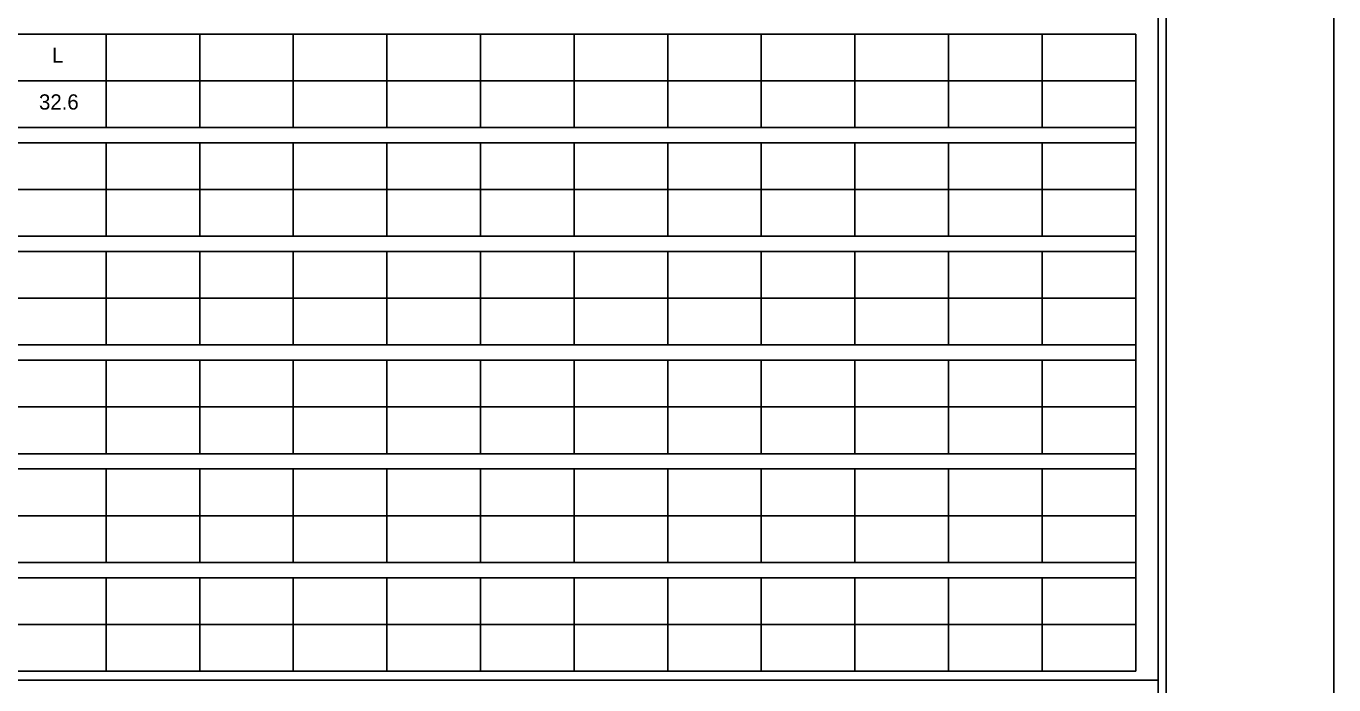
# Model space of a CAD drawing. Extents: x 17890628 to 17890844, y 17897693 to 17898000.
# Drawn here: x 17890806.88 to 17890844.26, y 17897957.24 to 17897976.07 of the extents above; entities that cross this region are included whole.
import ezdxf

# ---------------------------------------------------------------- set-up
doc = ezdxf.new("R2010")
doc.units = 0
for name, color, linetype in [('GSSign', 7, 'Continuous'), ('PlotBorder_dp', 7, 'Continuous'), ('SheetBorder_dp', 7, 'Continuous'), ('SheetLinesMisc2_dp', 7, 'Continuous')]:
    doc.layers.add(name, color=color, linetype=linetype)

msp = doc.modelspace()

# ---------------------------------------------------------------- linework, layer by layer
at = {"layer": 'PlotBorder_dp'}
msp.add_lwpolyline([(17890700.471, 17897907.435), (17890844.259, 17897907.435), (17890844.259, 17897999.809), (17890700.471, 17897999.809)], close=True, dxfattribs=at)
at = {"layer": 'SheetBorder_dp'}
msp.add_line((17890839.466, 17897998.938), (17890839.466, 17897908.306), dxfattribs=at)
at = {"layer": 'SheetLinesMisc2_dp'}
for p, q in [((17890839.233, 17897915.484), (17890839.233, 17897998.731)), ((17890772.824, 17897975.843), (17890838.594, 17897975.843)), ((17890809.164, 17897975.843), (17890809.164, 17897973.171)), ((17890811.839, 17897975.843), (17890811.839, 17897973.171)), ((17890814.514, 17897975.843), (17890814.514, 17897973.171)), ((17890817.19, 17897975.843), (17890817.19, 17897973.171)), ((17890819.866, 17897975.843), (17890819.866, 17897973.171)), ((17890822.541, 17897975.843), (17890822.541, 17897973.171)), ((17890825.216, 17897975.843), (17890825.216, 17897973.171)), ((17890827.892, 17897975.843), (17890827.892, 17897973.171)), ((17890830.568, 17897975.843), (17890830.568, 17897973.171)), ((17890833.243, 17897975.843), (17890833.243, 17897973.171)), ((17890835.919, 17897975.843), (17890835.919, 17897973.171)), ((17890838.594, 17897957.633), (17890838.594, 17897975.843)), ((17890772.824, 17897974.507), (17890838.594, 17897974.507)), ((17890772.824, 17897973.171), (17890838.594, 17897973.171)), ((17890772.824, 17897972.735), (17890838.594, 17897972.735)), ((17890809.164, 17897972.735), (17890809.164, 17897970.064)), ((17890811.839, 17897972.735), (17890811.839, 17897970.064)), ((17890814.514, 17897972.735), (17890814.514, 17897970.064)), ((17890817.19, 17897972.735), (17890817.19, 17897970.064)), ((17890819.866, 17897972.735), (17890819.866, 17897970.064)), ((17890822.541, 17897972.735), (17890822.541, 17897970.064)), ((17890825.216, 17897972.735), (17890825.216, 17897970.064)), ((17890827.892, 17897972.735), (17890827.892, 17897970.064)), ((17890830.568, 17897972.735), (17890830.568, 17897970.064)), ((17890833.243, 17897972.735), (17890833.243, 17897970.064)), ((17890835.919, 17897972.735), (17890835.919, 17897970.064)), ((17890772.824, 17897971.399), (17890838.594, 17897971.4)), ((17890772.824, 17897970.064), (17890838.594, 17897970.064)), ((17890772.824, 17897969.628), (17890838.594, 17897969.628)), ((17890809.164, 17897969.628), (17890809.164, 17897966.956)), ((17890811.839, 17897969.628), (17890811.839, 17897966.956)), ((17890814.514, 17897969.628), (17890814.514, 17897966.956)), ((17890817.19, 17897969.628), (17890817.19, 17897966.956)), ((17890819.866, 17897969.628), (17890819.866, 17897966.956)), ((17890822.541, 17897969.628), (17890822.541, 17897966.956)), ((17890825.216, 17897969.628), (17890825.216, 17897966.956)), ((17890827.892, 17897969.628), (17890827.892, 17897966.956)), ((17890830.568, 17897969.628), (17890830.568, 17897966.956)), ((17890833.243, 17897969.628), (17890833.243, 17897966.956)), ((17890835.919, 17897969.628), (17890835.919, 17897966.956)), ((17890772.824, 17897968.292), (17890838.594, 17897968.292)), ((17890772.824, 17897966.956), (17890838.594, 17897966.956)), ((17890772.824, 17897966.52), (17890838.594, 17897966.52)), ((17890809.164, 17897966.52), (17890809.164, 17897963.848)), ((17890811.839, 17897966.52), (17890811.839, 17897963.848)), ((17890814.514, 17897966.52), (17890814.514, 17897963.848)), ((17890817.19, 17897966.52), (17890817.19, 17897963.848)), ((17890819.866, 17897966.52), (17890819.866, 17897963.848)), ((17890822.541, 17897966.52), (17890822.541, 17897963.848)), ((17890825.216, 17897966.52), (17890825.216, 17897963.848)), ((17890827.892, 17897966.52), (17890827.892, 17897963.848)), ((17890830.568, 17897966.52), (17890830.568, 17897963.848)), ((17890833.243, 17897966.52), (17890833.243, 17897963.848)), ((17890835.919, 17897966.52), (17890835.919, 17897963.848)), ((17890772.824, 17897965.184), (17890838.594, 17897965.184)), ((17890772.824, 17897963.848), (17890838.594, 17897963.848)), ((17890772.824, 17897963.412), (17890838.594, 17897963.412)), ((17890809.164, 17897963.412), (17890809.164, 17897960.74)), ((17890811.839, 17897963.412), (17890811.839, 17897960.74)), ((17890814.514, 17897963.412), (17890814.514, 17897960.74)), ((17890817.19, 17897963.412), (17890817.19, 17897960.74)), ((17890819.866, 17897963.412), (17890819.866, 17897960.74)), ((17890822.541, 17897963.412), (17890822.541, 17897960.74)), ((17890825.216, 17897963.412), (17890825.216, 17897960.74)), ((17890827.892, 17897963.412), (17890827.892, 17897960.74)), ((17890830.568, 17897963.412), (17890830.568, 17897960.74)), ((17890833.243, 17897963.412), (17890833.243, 17897960.74)), ((17890835.919, 17897963.412), (17890835.919, 17897960.74)), ((17890772.824, 17897962.076), (17890838.594, 17897962.076)), ((17890772.824, 17897960.74), (17890838.594, 17897960.74)), ((17890772.824, 17897960.304), (17890838.594, 17897960.304)), ((17890809.164, 17897960.304), (17890809.164, 17897957.633)), ((17890811.839, 17897960.304), (17890811.839, 17897957.633)), ((17890814.514, 17897960.304), (17890814.514, 17897957.633)), ((17890817.19, 17897960.304), (17890817.19, 17897957.633)), ((17890819.866, 17897960.304), (17890819.866, 17897957.633)), ((17890822.541, 17897960.304), (17890822.541, 17897957.633)), ((17890825.216, 17897960.304), (17890825.216, 17897957.633)), ((17890827.892, 17897960.304), (17890827.892, 17897957.633)), ((17890830.568, 17897960.304), (17890830.568, 17897957.633)), ((17890833.243, 17897960.304), (17890833.243, 17897957.633)), ((17890835.919, 17897960.304), (17890835.919, 17897957.633)), ((17890772.824, 17897958.969), (17890838.594, 17897958.969)), ((17890772.824, 17897957.633), (17890838.594, 17897957.633)), ((17890705.5, 17897957.37), (17890839.233, 17897957.37))]:
    msp.add_line(p, q, dxfattribs=at)

# ---------------------------------------------------------------- texts
at = {"layer": 'GSSign'}
for s, height, p in [('L', 0.436, (17890807.614, 17897975.023)), ('32.6', 0.4357, (17890807.245, 17897973.686))]:
    msp.add_text(s, height=height, dxfattribs=at).set_placement(p)

doc.saveas('drawing.dxf')
